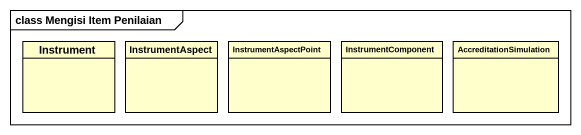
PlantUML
@startuml
mainframe class Mengisi Item Penilaian
hide circle
hide empty members
class Instrument
class InstrumentAspect
class InstrumentAspectPoint
class InstrumentComponent
class AccreditationSimulation
@enduml
